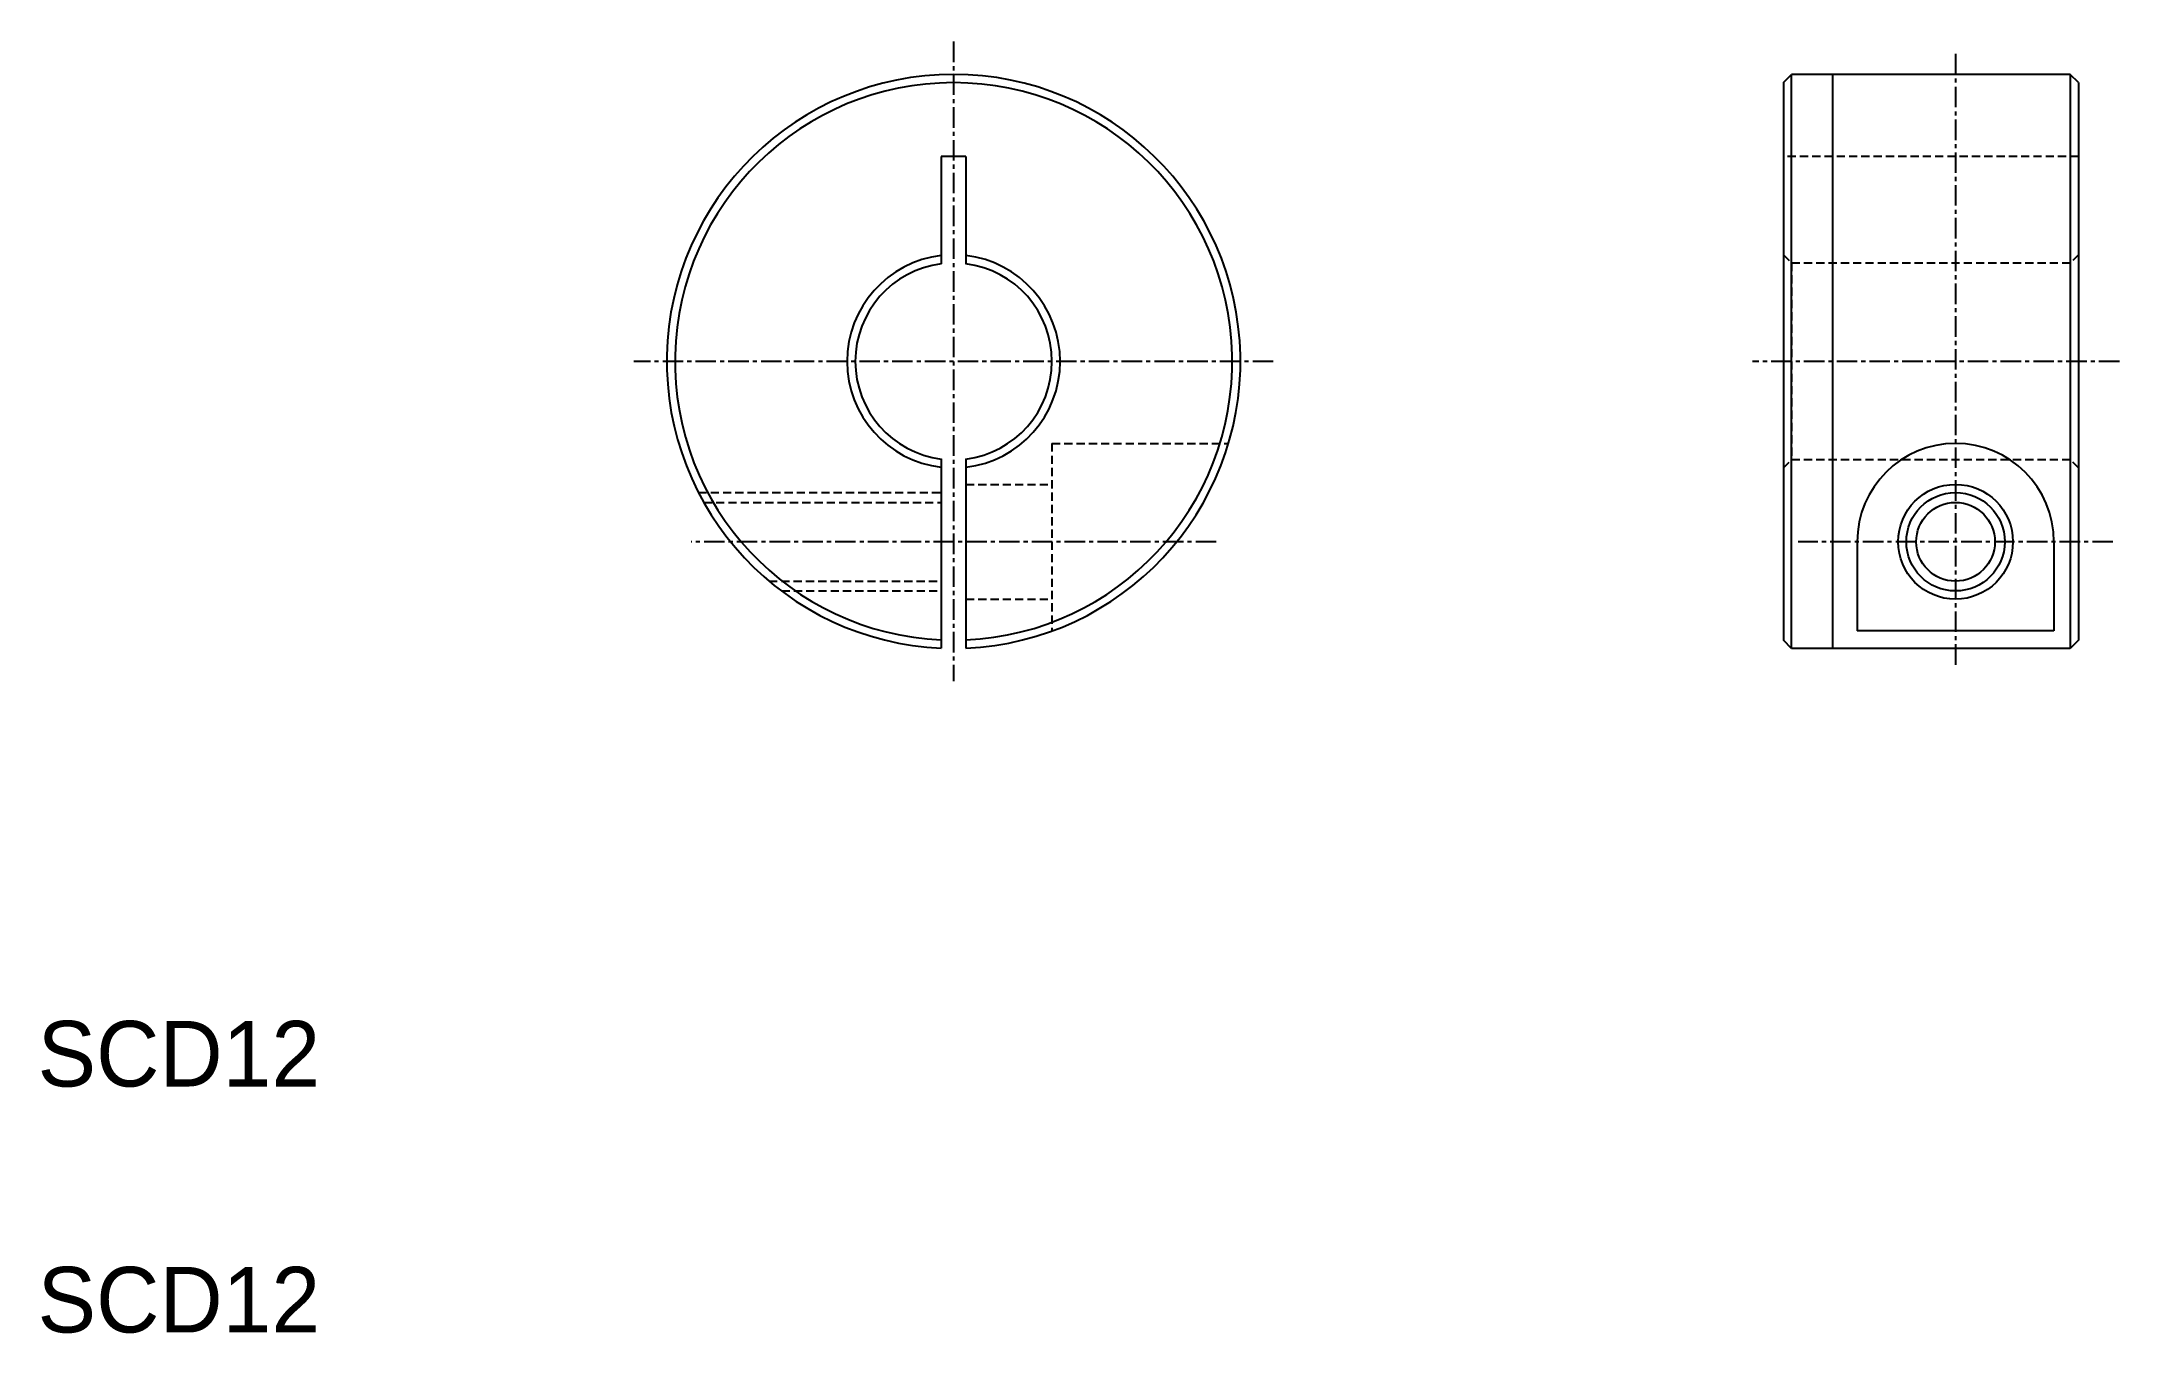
# Model space of a CAD drawing. Extents: x 48 to 174, y 66 to 145.
import ezdxf

# ---------------------------------------------------------------- set-up
doc = ezdxf.new("R2010")
doc.units = 0
doc.linetypes.add('CENTER', pattern=[2, 1.25, -0.25, 0.25, -0.25])
doc.linetypes.add('DASHED', pattern=[0.75, 0.5, -0.25])
doc.layers.get('0').update_dxf_attribs({"linetype": 'CONTINUOUS'})
doc.layers.add('CENTER', color=1, linetype='CENTER')

msp = doc.modelspace()

# ---------------------------------------------------------------- linework, layer by layer
at = {"color": 7, "linetype": 'CONTINUOUS'}
for p, q in [((153.91, 142.26), (154.41, 142.76)), ((153.91, 142.26), (153.91, 108.26)), ((171.41, 142.76), (154.41, 142.76)), ((154.41, 107.76), (154.41, 142.76)), ((156.91, 142.76), (156.91, 107.76)), ((171.41, 142.76), (171.41, 107.76)), ((171.91, 142.26), (171.41, 142.76)), ((171.91, 142.26), (171.91, 108.26)), ((102.53, 137.76), (102.53, 131.21)), ((104.03, 137.76), (102.53, 137.76)), ((104.03, 137.76), (104.03, 131.21)), ((102.53, 119.31), (102.53, 107.78)), ((104.03, 119.31), (104.03, 107.78)), ((158.41, 114.26), (158.41, 108.82)), ((170.41, 114.26), (170.41, 108.82)), ((154.41, 107.76), (153.91, 108.26)), ((170.41, 108.82), (158.41, 108.82)), ((171.91, 108.26), (171.41, 107.76)), ((171.41, 107.76), (154.41, 107.76))]:
    msp.add_line(p, q, dxfattribs=at)
at = {"color": 3, "linetype": 'DASHED'}
for p, q in [((171.91, 137.76), (153.91, 137.76)), ((153.91, 131.76), (154.41, 131.26)), ((171.41, 131.26), (154.41, 131.26)), ((154.41, 131.26), (154.41, 119.26)), ((171.91, 131.76), (171.41, 131.26)), ((171.41, 131.26), (171.41, 119.26)), ((109.28, 120.26), (120.05, 120.26)), ((109.28, 120.26), (109.28, 108.82)), ((153.91, 118.76), (154.41, 119.26)), ((171.41, 119.26), (154.41, 119.26)), ((171.91, 118.76), (171.41, 119.26)), ((87.71, 117.26), (102.53, 117.26)), ((88.04, 116.66), (102.53, 116.66)), ((104.03, 117.76), (109.28, 117.76)), ((92.02, 111.86), (102.53, 111.86)), ((92.78, 111.26), (102.53, 111.26)), ((104.03, 110.76), (109.28, 110.76))]:
    msp.add_line(p, q, dxfattribs=at)
at = {"color": 7, "linetype": 'CONTINUOUS'}
for radius in [3.5, 2.4]:
    msp.add_circle((164.41, 114.26), radius, dxfattribs=at)
at = {"color": 3, "linetype": 'CONTINUOUS'}
msp.add_circle((164.41, 114.26), 3, dxfattribs=at)
at = {"color": 7, "linetype": 'CONTINUOUS'}
for centre, radius, start, end in [((103.28, 125.26), 17.5, 272.4563, 267.5437), ((103.28, 125.26), 17, 272.5286, 267.4714), ((103.28, 125.26), 6.5, 96.6258, 263.3742), ((103.28, 125.26), 6, 97.1808, 262.8192), ((103.28, 125.26), 6.5, 276.6258, 83.3742), ((103.28, 125.26), 6, 277.1808, 82.8192), ((164.41, 114.26), 6, 0, 180)]:
    msp.add_arc(centre, radius, start, end, dxfattribs=at)
at = {"layer": 'CENTER', "color": 1, "linetype": 'CENTER'}
for p, q in [((103.28, 144.76), (103.28, 105.75)), ((164.41, 144.01), (164.41, 106.51)), ((122.78, 125.26), (83.77, 125.26)), ((174.41, 125.26), (152.03, 125.26)), ((119.3, 114.26), (87.26, 114.26)), ((174.01, 114.26), (154.81, 114.26))]:
    msp.add_line(p, q, dxfattribs=at)

# ---------------------------------------------------------------- texts
at = {"color": 7, "linetype": 'CONTINUOUS'}
for p in [(47.39, 81.04), (47.39, 66.04)]:
    msp.add_text('SCD12', height=4, dxfattribs=at).set_placement(p)

doc.saveas('drawing.dxf')
